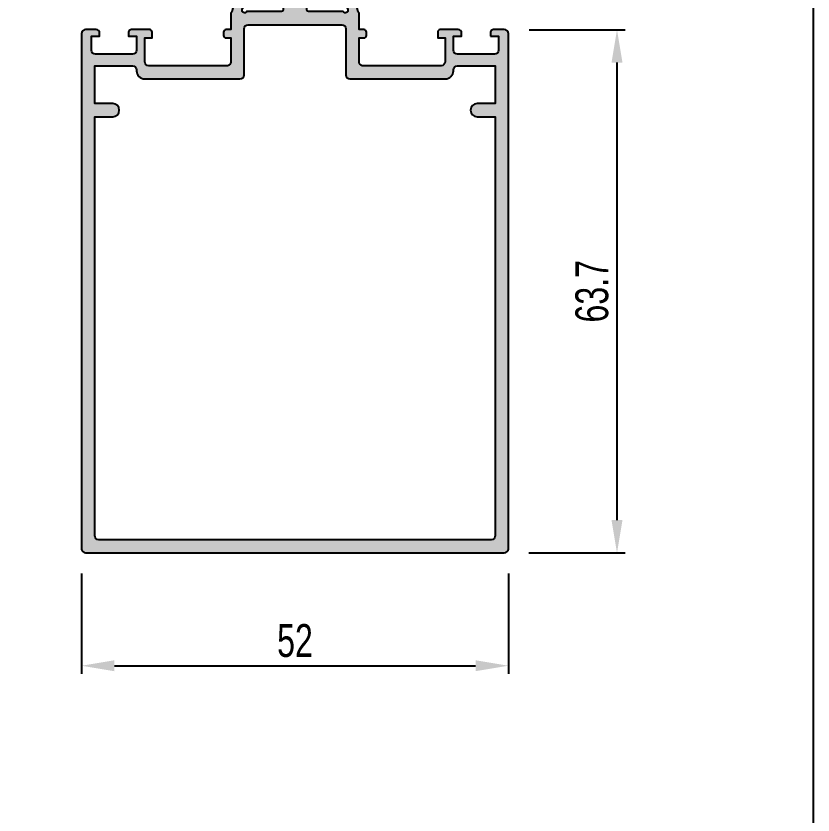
# Model space of a CAD drawing. Header units: millimetres. Extents: x -157 to 4988, y 4688 to 7765.
# Drawn here: x 3038.4 to 3135.5, y 5339.5 to 5436.7 of the extents above; entities that cross this region are included whole.
import ezdxf

# ---------------------------------------------------------------- set-up
doc = ezdxf.new("R2010")
doc.units = ezdxf.units.MM
doc.header["$LTSCALE"] = 0.2
for name, color, linetype in [('REYNAERS', 7, 'Continuous'), ('RI-DIMENSION', 7, 'Continuous'), ('RI-HATCH-P', 7, 'Continuous'), ('RI-PROFILE', 7, 'Continuous')]:
    doc.layers.add(name, color=color, linetype=linetype)
doc.styles.add('T7', font='arial.ttf', dxfattribs={"width": 0.7})
doc.dimstyles.new('SCHAAL1OP1', dxfattribs={"dimscale": 0, "dimtxt": 2, "dimasz": 2, "dimexe": 0.5, "dimexo": 1.5, "dimgap": 0.5, "dimtad": 1, "dimdec": 1, "dimzin": 9, "dimdsep": 46, "dimtxsty": 'T7', "dimcen": 2.5, "dimclrd": 256, "dimclre": 256, "dimclrt": 256, "dimadec": 1, "dimazin": 2, "dimtfac": 1, "dimtdec": 1, "dimtmove": 0, "dimatfit": 3, "dimfxl": 1, "dimtolj": 1, "dimtzin": 9, "dimlwd": -1, "dimlwe": -1, "dimarcsym": 0})

# ---------------------------------------------------------------- blocks, each defined once
blk = doc.blocks.new('4E30230')
at = {"layer": 'RI-PROFILE'}
for points in [[(49.8000003304284, 62.90000000000028), (50.8000003304284, 62.90000000000005), (50.80000033042704, 61.19999999999932, -0.414213562373095), (50.30000033042749, 60.69999999999955), (45.80000033042658, 60.70000000000165, -0.414213562373095), (45.30000033042658, 61.20000000000165), (45.3000003304284, 62.9000000000017), (46.3000003304284, 62.90000000000119), (46.30000033042982, 63.30000000000076, 0.4142135623738858), (45.90000033042922, 63.70000000000165), (43.70000033042846, 63.7000000000019, 0.4142135623731283), (43.40000033042843, 63.4000000000019), (43.40000033042843, 62.70000000000165), (44.3000003304284, 62.70000000000165), (44.3000003304284, 59.80000000000167, -0.414213562373095), (43.8000003304284, 59.30000000000167), (34.30050093612844, 59.29998174240167, -0.414214128278512), (33.80049997002838, 59.79998174240167), (33.80049997002838, 62.69998078140169), (34.40050054662844, 62.69998193460161, 0.4142129994460914), (34.70049997002842, 62.99998193460165), (34.70049997002836, 63.39998193460168, 0.4142141253001564), (34.40049939344247, 63.69998193460107), (33.80049997002838, 63.69998078140169), (33.80049997002838, 65.69983736559887, 0.2781517569669423), (33.69385137675089, 65.87671448357324), (33.3402748416613, 67.28871454108875, -0.2631925988207091), (33.38286406796514, 67.48096749848068), (33.79392858605364, 67.93779440077499, 0.1852564082011059), (33.84525686116488, 68.07157301722215), (33.84525686116443, 68.89590297111484, 0.479656328501481), (33.60196893837723, 69.09116217253862), (30.92267936913389, 68.49717797536286, 1.178331541218653), (31.06963414618552, 68.13088315390158), (32.35924475233809, 66.3558864311452, -0.08309359224723645), (32.38870230465567, 66.29680372163133), (32.43739139682224, 66.13754887702677, -0.8925341243882012), (31.89069234890319, 65.8998373656016), (27.65049997003862, 65.89983736560166, -0.4142135623728453), (27.45049997003863, 66.09983736560164), (27.45049997003858, 66.47335410652764, -0.1316524975874352), (27.47729488928169, 66.57335410652766), (28.30087538290252, 67.99983736560162, 0.9999999999999999), (28.30087538290252, 68.39983736560166), (26.67567091589791, 68.39983640474705, 0.1989122125308472), (26.32211782387782, 68.25338979374041), (26.14142152209141, 68.07269349031853, -0.4142135623731832), (25.85857880961683, 68.07269348903847), (25.67788331135233, 68.2533889856675, 0.1989125222284773), (25.32432962218587, 68.39983559347414), (23.69912494752532, 68.39983463261981, 0.9999999999999999), (23.69912494752532, 67.99983463261984), (24.52270544114614, 66.57335137354588, -0.131652497587463), (24.54950036038923, 66.47335137354585), (24.5495003603892, 66.09983463261986, -0.4142135623729286), (24.3495003603891, 65.89983463261981), (20.10930798152501, 65.8998373656016, -0.8925341243883819), (19.56260893360596, 66.13754887702672), (19.61129802577253, 66.29680372163133, -0.0830935922472367), (19.64075557809011, 66.35588643114514), (20.93036618424267, 68.13088315390166, 1.178331541218729), (21.0773209612943, 68.4971779753628), (18.39803139205097, 69.09116217253867, 0.4796563285015573), (18.15474346926376, 68.89590297111485), (18.15474346926331, 68.07157301722222, 0.1852564082010947), (18.20607174437455, 67.937794400775), (18.61713626246305, 67.48096749848068, -0.2631925988207091), (18.6597254887669, 67.28871454108875), (18.30614895367728, 65.87671448357315, 0.2781517569669114), (18.19950036039981, 65.69983736559894), (18.19950036039984, 63.69998078140171), (17.59950093698575, 63.69998193460111, 0.4142141253001564), (17.29950036039983, 63.3999819346017), (17.29950036039983, 62.99998193460166, 0.4142129994460913), (17.59949978379981, 62.69998193460165), (18.19950036039984, 62.69998078140171), (18.19950036039987, 59.79998174240168, -0.4142141282784975), (17.69949939429981, 59.29998174240168), (8.199999999999818, 59.30000000000169, -0.414213562373095), (7.699999999999818, 59.80000000000169), (7.699999999999818, 62.70000000000167), (8.599999999999824, 62.70000000000167), (8.599999999999824, 63.40000000000192, 0.4142135623731283), (8.29999999999979, 63.70000000000191), (6.099999999999, 63.70000000000167, 0.4142135623738857), (5.699999999998454, 63.30000000000078), (5.699999999999818, 62.9000000000012), (6.699999999999818, 62.90000000000171), (6.700000000001637, 61.20000000000167, -0.414213562373095), (6.200000000001637, 60.70000000000167), (1.700000000000728, 60.69999999999956, -0.414213562373095), (1.200000000001182, 61.19999999999933), (1.199999999999818, 62.90000000000006), (2.199999999999818, 62.90000000000029), (2.200000000000273, 63.29999999999947, 0.414213562373761), (1.799999999999727, 63.70000000000115), (0.4999999999995452, 63.6999999999999, 0.4142135623728286), (0, 63.1999999999999), (-1.4210854715202e-14, 0.5000000000000001, 0.414213562373095), (0.4999999999999858, 0), (51.50000033042822, 0, 0.414213562373095), (52.00000033042822, 0.5), (52.00000033042822, 63.19999999999989, 0.4142135623728286), (51.50000033042868, 63.69999999999989), (50.20000033042849, 63.70000000000114, 0.414213562373761), (49.80000033042795, 63.29999999999946)], [(48.20000033043077, 54.70000000000103, 0.9999999999999999), (48.20000033043077, 53.10000000000038), (50.40000033042826, 53.10000000000035), (50.40000033042823, 2.099999999999994, -0.414213562373095), (49.90000033042823, 1.599999999999994), (2.09999999999998, 1.599999999999994, -0.414213562373095), (1.59999999999998, 2.099999999999994), (1.600000000000023, 53.10000000000065), (3.799999999997652, 53.10000000000065, 0.9999999999999999), (3.799999999997652, 54.7000000000011), (1.599999999997891, 54.7000000000011), (1.599999999997891, 59.30000000000106), (6.199999999997885, 59.30000000000106, -0.414213562373095), (6.699999999997885, 58.80000000000106), (6.699999999997885, 58.7000000000011, 0.414213562373095), (7.699999999997885, 57.7000000000011), (19.2995003603979, 57.7000000000011, 0.414213562373095), (19.7995003603979, 58.2000000000011), (19.7995003603979, 63.80000000000112, -0.414213562373095), (20.2995003603979, 64.30000000000112), (26.00000016521412, 64.30000000000112), (31.70049997003035, 64.30000000000112, -0.414213562373095), (32.20049997003035, 63.80000000000112), (32.20049997003035, 58.2000000000011, 0.414213562373095), (32.70049997003035, 57.7000000000011), (44.30000033043034, 57.70000000000108, 0.414213562373095), (45.30000033043034, 58.70000000000108), (45.30000033043034, 58.80000000000105, -0.414213562373095), (45.80000033043034, 59.30000000000105), (50.40000033043036, 59.30000000000105), (50.40000033043036, 54.70000000000108)]]:
    blk.add_lwpolyline(points, format="xyb", close=True, dxfattribs=at)
blk = doc.blocks.new('4030230B')
blk.add_blockref('4E30230', (0, 0))
blk = doc.blocks.new('4030230')
at = {"layer": 'RI-HATCH-P'}
h = blk.add_hatch(color=256, dxfattribs=at)
h.dxf.hatch_style = 1
edge = h.paths.add_edge_path()
edge.add_line((26.32212461416034, 103.5468344588133), (26.14142877430933, 103.7275303002997))
edge.add_arc((26.00000741743204, 103.5861089447024), 0.1999999999999895, 44.99999974071464, 134.9999997407261)
edge.add_line((25.8585860618347, 103.7275303015797), (25.6778901016352, 103.5468343430156))
edge.add_arc((25.32433671264184, 103.9003877352088), 0.500000000000004, 270.0000047740572, 314.9999997407227, ccw=False)
edge.add_line((25.32433675430335, 103.4003877352088), (23.69913000942879, 103.4003881500158))
edge.add_arc((23.69913000942879, 103.6003881500158), 0.2000000000000171, 90, 270, ccw=False)
edge.add_line((23.69913000942879, 103.8003881500158), (24.52271050304961, 105.2268714090898))
edge.add_arc((24.34950542229274, 105.3268714090898), 0.1999999999999911, 329.9999999999957, 360.000000000004)
edge.add_line((24.54950542229273, 105.3268714090898), (24.5495054222927, 105.7003881500158))
edge.add_arc((24.34950542229262, 105.7003881500158), 0.2000000000000739, 1.221332997681539e-11, 89.99999999999186)
edge.add_line((24.34950542229265, 105.9003881500158), (20.10931304342219, 105.9003844350771))
edge.add_arc((19.84950555371134, 105.7503842074489), 0.2999999999972757, 30.00005019951418, 197.0000501982032)
edge.add_line((19.56261420377129, 105.6626724446804), (19.61130343546509, 105.5034176427336))
edge.add_arc((19.80256433542655, 105.5618921512463), 0.19999999999969, 197.0000501982079, 216.0000501982447)
edge.add_line((19.6407610395465, 105.4443349590281), (20.93037320081876, 103.6693393661333))
edge.add_arc((21.0340402049344, 103.4983038369153), 0.1999999999929957, -77.49994980211483, 121.22063409598621, ccw=False)
edge.add_line((21.07732829879066, 103.3030446734235), (18.39803924995314, 102.7090581288526))
edge.add_arc((18.35475115609424, 102.9043172923513), 0.200000000000364, 180.0000501982518, 282.5000501981928, ccw=False)
edge.add_line((18.15475115609397, 102.9043171171263), (18.15475043387735, 103.7286470710186))
edge.add_arc((18.354750433877, 103.7286472462436), 0.1999999999997243, 138.0183604545778, 180.000050198264, ccw=False)
edge.add_line((18.20607859178168, 103.8624257324358), (18.6171427096323, 104.3192529948742))
edge.add_arc((18.46847086753709, 104.4530314810663), 0.1999999999995926, 318.0183604545712, 377.000050198318)
edge.add_line((18.65973176749836, 104.5115059895794), (18.34949989805827, 105.7504054789052))
edge.add_line((18.34949989805827, 105.7504054789052), (18.34949989805855, 107.2))
edge.add_arc((18.14949989805856, 107.2000000000001), 0.1999999999999886, 359.9999999999837, 450.0000000000163)
edge.add_line((18.14949989805851, 107.4000000000001), (15.00000050565521, 107.4000000000001))
edge.add_line((15.00000050565521, 107.4000000000001), (15.00000050565521, 105.999995958814))
edge.add_arc((14.80000050565511, 105.9999959588141), 0.2000000000001023, 239.9999999999742, 359.99999999996334, ccw=False)
edge.add_line((14.70000050565497, 105.8267908780572), (13.75000050565509, 106.3752736337873))
edge.add_arc((14.00000050565518, 106.8082863356794), 0.4999999999999606, 179.9999999999967, 239.9999999999861, ccw=False)
edge.add_line((13.50000050565521, 106.8082863356794), (13.50000050565521, 109.7917096231345))
edge.add_arc((14.00000050565515, 109.7917096231343), 0.4999999999999432, 119.9999999999965, 179.9999999999837, ccw=False)
edge.add_line((13.75000050565521, 110.2247223250265), (14.70000050565497, 110.7732050807568))
edge.add_arc((14.80000050565508, 110.5999999999998), 0.2000000000001516, 2.029310053330846e-11, 120.00000000001069, ccw=False)
edge.add_line((15.00000050565521, 110.5999999999999), (15.00000050565521, 109.1999999999998))
edge.add_line((15.00000050565521, 109.1999999999998), (18.50000050565521, 109.1999999999998))
edge.add_line((18.50000050565521, 109.1999999999998), (18.50000050565521, 117.4803847577296))
edge.add_line((18.50000050565521, 117.4803847577296), (18.80000050565539, 118))
edge.add_line((18.80000050565539, 118), (18.50000050565521, 118.5196152422704))
edge.add_line((18.50000050565521, 118.5196152422704), (18.50000050565521, 127.1999999999998))
edge.add_line((18.50000050565521, 127.1999999999998), (15.00000050565521, 127.1999999999998))
edge.add_line((15.00000050565521, 127.1999999999998), (15.00000050565521, 124.986335457329))
edge.add_line((15.00000050565521, 124.986335457329), (14.33002042115439, 124.8068148347419))
edge.add_arc((14.27825661213404, 124.9999999999995), 0.1999999999997548, 239.9999999997909, 284.9999999999711, ccw=False)
edge.add_line((14.17825661213354, 124.8267949192432), (13.75000050565509, 125.0740486976005))
edge.add_arc((14.00000050565515, 125.5070613994926), 0.4999999999999956, 180.0000000000032, 239.9999999999922, ccw=False)
edge.add_line((13.50000050565515, 125.5070613994926), (13.50000050565521, 128.5))
edge.add_arc((14.00000050565521, 128.5), 0.5, 90, 180, ccw=False)
edge.add_line((14.00000050565521, 129), (38.00000050565566, 129))
edge.add_arc((38.00000050565566, 128.5), 0.5, 0, 90, ccw=False)
edge.add_line((38.50000050565566, 128.5), (38.50000050565566, 125.5070613994926))
edge.add_arc((38.00000050565569, 125.5070613994926), 0.4999999999999716, -60.000000000016826, 0, ccw=False)
edge.add_line((38.25000050565555, 125.0740486976003), (37.82174439917711, 124.8267949192427))
edge.add_arc((37.72174439917714, 124.9999999999996), 0.1999999999999698, 254.999999999935, 299.9999999999937, ccw=False)
edge.add_line((37.66998059015643, 124.8068148347419), (37.00000050565566, 124.986335457329))
edge.add_line((37.00000050565566, 124.986335457329), (37.00000050565566, 127.1999999999998))
edge.add_line((37.00000050565566, 127.1999999999998), (33.50000050565566, 127.1999999999998))
edge.add_line((33.50000050565566, 127.1999999999998), (33.50000050565521, 118.5196152422704))
edge.add_line((33.50000050565521, 118.5196152422704), (33.20000050565503, 118))
edge.add_line((33.20000050565503, 118), (33.50000050565521, 117.4803847577296))
edge.add_line((33.50000050565521, 117.4803847577296), (33.50000050565521, 109.1999999999998))
edge.add_line((33.50000050565521, 109.1999999999998), (37.00000050565566, 109.1999999999998))
edge.add_line((37.00000050565566, 109.1999999999998), (37.00000050565566, 110.5999999999999))
edge.add_arc((37.20000050565568, 110.5999999999999), 0.2000000000000171, 60.0000000000195, 180.0000000000041, ccw=False)
edge.add_line((37.30000050565562, 110.7732050807568), (38.25000050565566, 110.2247223250265))
edge.add_arc((38.00000050565572, 109.7917096231343), 0.4999999999999388, 1.63140612130519e-11, 60.000000000003524, ccw=False)
edge.add_line((38.50000050565566, 109.7917096231345), (38.50000050565566, 106.8082863356794))
edge.add_arc((38.00000050565566, 106.8082863356795), 0.5, 300.0000000000078, 359.99999999999676, ccw=False)
edge.add_line((38.25000050565572, 106.3752736337873), (37.30000050565562, 105.8267908780572))
edge.add_arc((37.20000050565565, 105.999995958814), 0.1999999999999452, 180.0000000000081, 299.9999999999978, ccw=False)
edge.add_line((37.00000050565572, 105.999995958814), (37.00000050565566, 107.4000000000001))
edge.add_line((37.00000050565566, 107.4000000000001), (33.85050111325253, 107.4000000000001))
edge.add_arc((33.85050111325253, 107.2), 0.2000000000000455, 90, 180.0000000000326)
edge.add_line((33.65050111325249, 107.1999999999999), (33.65050111325277, 105.7503765156719))
edge.add_line((33.65050111325277, 105.7503765156719), (33.34028112039934, 104.5115152424775))
edge.add_arc((33.53154212282297, 104.4530410691016), 0.2000000000002038, 163.0000501983329, 221.9817399419245)
edge.add_line((33.38287051514081, 104.3192623223991), (33.793935433467, 103.8624357802491))
edge.add_arc((33.64526382578526, 103.7286570335466), 0.1999999999999201, 5.019837402642224e-05, 41.981739942018294, ccw=False)
edge.add_line((33.84526382578511, 103.728657208772), (33.84526454800127, 102.9043272548797))
edge.add_arc((33.64526454800148, 102.9043270796546), 0.1999999999998665, -102.49994980162359, 5.0198296605685755e-05, ccw=False)
edge.add_line((33.60197679628575, 102.7090678403051), (30.92268670663864, 103.3030496900864))
edge.add_arc((30.96597445835172, 103.4983089294296), 0.1999999999932027, 58.779466300659806, 257.5000501987297, ccw=False)
edge.add_line((31.06964116276995, 103.6693446402983), (32.35925021380186, 105.444342492915))
edge.add_arc((32.19744671193234, 105.5618994016132), 0.1999999999997898, 324.0000501983066, 343.0000501983011)
edge.add_line((32.38870771435555, 105.5034252282373), (32.43739666699483, 105.6626801154996))
edge.add_arc((32.15050516336066, 105.7503913755651), 0.2999999999995771, 343.0000501979526, 510.0000501967972)
edge.add_line((31.89069741081087, 105.9003911479475), (27.65050503194274, 105.9003874329978))
edge.add_arc((27.6505050319428, 105.7003874329978), 0.2000000000000739, 90.00000000001629, 179.9999999999878)
edge.add_line((27.45050503194273, 105.7003874329978), (27.4505050319427, 105.3268706920718))
edge.add_arc((27.65050503194263, 105.3268706920717), 0.1999999999999318, 179.9999999999796, 209.9999999999943)
edge.add_line((27.47729995118578, 105.2268706920718), (28.30088044480661, 103.8003874329978))
edge.add_arc((28.30088044480661, 103.6003874329978), 0.2000000000000171, -90, 90, ccw=False)
edge.add_line((28.30088044480661, 103.4003874329978), (26.6756780480151, 103.4003878478065))
edge.add_arc((26.67567800635368, 103.9003878478066), 0.5000000000000443, 224.9999997407054, 270.0000047740474, ccw=False)
h.paths.add_polyline_path([(20.10000050566086, 115.9999999999998), (20.10000050565515, 109.4999999999991), (20.20000050565514, 109.4999999999991), (20.20000050565508, 107.4999999999991), (31.80000050565548, 107.500000000005), (31.80000050565553, 109.4999999999991), (31.9000005056553, 109.4999999999991), (31.9000005056553, 115.9999999999998), (31.80000050565548, 115.9999999999998), (31.80000050565548, 119.9999999999999), (31.90000050565527, 119.9999999999999), (31.90000050565533, 125.4000000000083), (31.80000050565548, 125.4000000000083), (31.80000050565553, 127.4000000000024), (20.20000050565511, 127.4000000000024), (20.20000050565505, 125.4000000000083), (20.10000050565506, 125.4000000000083), (20.10000050565884, 119.9999999999999), (20.20000050565488, 119.9999999999999), (20.20000050565508, 115.9999999999998)], flags=16)
edge = h.paths.add_edge_path(flags=16)
edge.add_arc((48.20000033043078, 53.9000000000007), 0.800000000000324, 90, 270)
edge.add_line((48.20000033043078, 53.10000000000038), (50.40000033042827, 53.10000000000035))
edge.add_line((50.40000033042827, 53.10000000000035), (50.40000033042821, 2.099999999999994))
edge.add_arc((49.90000033042821, 2.099999999999994), 0.5, -90, 0, ccw=False)
edge.add_line((49.90000033042821, 1.599999999999994), (2.099999999999966, 1.599999999999994))
edge.add_arc((2.099999999999966, 2.099999999999994), 0.5, 180, 270, ccw=False)
edge.add_line((1.599999999999966, 2.099999999999994), (1.600000000000023, 53.10000000000065))
edge.add_line((1.600000000000023, 53.10000000000065), (3.799999999997652, 53.10000000000065))
edge.add_arc((3.799999999997652, 53.90000000000087), 0.8000000000002245, 270, 450)
edge.add_line((3.799999999997652, 54.7000000000011), (1.599999999997891, 54.7000000000011))
edge.add_line((1.599999999997891, 54.7000000000011), (1.599999999997891, 59.30000000000106))
edge.add_line((1.599999999997891, 59.30000000000106), (6.199999999997885, 59.30000000000106))
edge.add_arc((6.199999999997885, 58.80000000000106), 0.5, 0, 90, ccw=False)
edge.add_line((6.699999999997885, 58.80000000000106), (6.699999999997885, 58.7000000000011))
edge.add_arc((7.699999999997885, 58.7000000000011), 1, 180, 270)
edge.add_line((7.699999999997885, 57.7000000000011), (19.2995003603979, 57.7000000000011))
edge.add_arc((19.2995003603979, 58.2000000000011), 0.5, 270, 360)
edge.add_line((19.7995003603979, 58.2000000000011), (19.7995003603979, 63.80000000000112))
edge.add_arc((20.2995003603979, 63.80000000000112), 0.5, 90, 180, ccw=False)
edge.add_line((20.2995003603979, 64.30000000000112), (26.00000016521412, 64.30000000000112))
edge.add_line((26.00000016521412, 64.30000000000112), (31.70049997003036, 64.30000000000112))
edge.add_arc((31.70049997003036, 63.80000000000112), 0.5, 0, 90, ccw=False)
edge.add_line((32.20049997003036, 63.80000000000112), (32.20049997003036, 58.2000000000011))
edge.add_arc((32.70049997003036, 58.2000000000011), 0.5, 180, 270)
edge.add_line((32.70049997003036, 57.7000000000011), (44.30000033043035, 57.70000000000108))
edge.add_arc((44.30000033043035, 58.70000000000108), 1, 270, 360)
edge.add_line((45.30000033043035, 58.70000000000108), (45.30000033043035, 58.80000000000105))
edge.add_arc((45.80000033043035, 58.80000000000105), 0.5, 90, 180, ccw=False)
edge.add_line((45.80000033043035, 59.30000000000105), (50.40000033043037, 59.30000000000105))
edge.add_line((50.40000033043037, 59.30000000000105), (50.40000033043037, 54.70000000000108))
edge.add_line((50.40000033043037, 54.70000000000108), (48.20000033043078, 54.70000000000103))
edge = h.paths.add_edge_path()
edge.add_line((49.80000033042842, 62.90000000000028), (50.80000033042842, 62.90000000000005))
edge.add_line((50.80000033042842, 62.90000000000005), (50.80000033042705, 61.19999999999932))
edge.add_arc((50.30000033042739, 61.19999999999921), 0.4999999999996589, -89.99999999998698, 1.3017142919125035e-11, ccw=False)
edge.add_line((50.30000033042751, 60.69999999999955), (45.8000003304266, 60.70000000000165))
edge.add_arc((45.8000003304266, 61.20000000000165), 0.5, 180, 270, ccw=False)
edge.add_line((45.3000003304266, 61.20000000000165), (45.30000033042842, 62.9000000000017))
edge.add_line((45.30000033042842, 62.9000000000017), (46.30000033042842, 62.90000000000119))
edge.add_line((46.30000033042842, 62.90000000000119), (46.30000033042984, 63.30000000000076))
edge.add_arc((45.90000033042963, 63.30000000000145), 0.4000000000002046, 359.9999999999023, 450.000000000057)
edge.add_line((45.90000033042924, 63.70000000000165), (43.70000033042845, 63.7000000000019))
edge.add_arc((43.70000033042842, 63.40000000000191), 0.2999999999999901, 89.99999999999457, 180.0000000000013)
edge.add_line((43.40000033042844, 63.4000000000019), (43.40000033042844, 62.70000000000165))
edge.add_line((43.40000033042844, 62.70000000000165), (44.30000033042842, 62.70000000000165))
edge.add_line((44.30000033042842, 62.70000000000165), (44.30000033042842, 59.80000000000167))
edge.add_arc((43.80000033042842, 59.80000000000167), 0.5, -90, 0, ccw=False)
edge.add_line((43.80000033042842, 59.30000000000167), (34.30050093612846, 59.29998174240167))
edge.add_arc((34.30049997004849, 59.79998174242084), 0.5000000000201037, 180.0000000021968, 270.0001107046095, ccw=False)
edge.add_line((33.8004999700284, 59.79998174240167), (33.8004999700284, 62.69998078140169))
edge.add_line((33.8004999700284, 62.69998078140169), (34.40050054662845, 62.69998193460161))
edge.add_arc((34.40049997003513, 62.99998193459435), 0.2999999999932966, 270.0001101212129, 360.0000000013937)
edge.add_line((34.70049997002843, 62.99998193460165), (34.70049997002837, 63.39998193460168))
edge.add_arc((34.40049997002839, 63.39998193460163), 0.2999999999999829, 9.499256648638244e-12, 90.00011011979618)
edge.add_line((34.40049939344249, 63.69998193460107), (33.8004999700284, 63.69998078140169))
edge.add_line((33.8004999700284, 63.69998078140169), (33.8004999700284, 65.69983736559887))
edge.add_arc((33.60049997002847, 65.69983736559888), 0.1999999999999318, 359.999999999996, 422.1760063628339)
edge.add_line((33.6938513767509, 65.87671448357324), (33.34027484166131, 67.28871454108875))
edge.add_arc((33.53153579285419, 67.34718888203318), 0.2000000000002201, 138.0183102563433, 196.9999999999451, ccw=False)
edge.add_line((33.38286406796516, 67.48096749848068), (33.79392858605365, 67.93779440077499))
edge.add_arc((33.64525686116505, 68.0715730172224), 0.1999999999998412, 318.0183102562798, 359.9999999999267)
edge.add_line((33.8452568611649, 68.07157301722215), (33.84525686116444, 68.89590297111484))
edge.add_arc((33.64525686116463, 68.89590297111477), 0.1999999999998181, 2.035554996138502e-11, 102.4999999999426)
edge.add_line((33.60196893837724, 69.09116217253862), (30.9226793691339, 68.49717797536286))
edge.add_arc((30.96596729191856, 68.30191877394515), 0.1999999999932334, 102.4999999995601, 301.2205838976388)
edge.add_line((31.06963414618554, 68.13088315390158), (32.3592447523381, 66.3558864311452))
edge.add_arc((32.19744135346338, 66.23832938068686), 0.199999999999689, 17.000000000004377, 36.000000000006594, ccw=False)
edge.add_line((32.38870230465568, 66.29680372163133), (32.43739139682225, 66.13754887702677))
edge.add_arc((32.15049997003425, 66.04983736560828), 0.29999999999962, -149.99999999848512, 17.000000000355612, ccw=False)
edge.add_line((31.8906923489032, 65.8998373656016), (27.65049997003862, 65.89983736560166))
edge.add_arc((27.65049997003871, 66.09983736560173), 0.2000000000000739, 180.0000000000244, 269.99999999997556, ccw=False)
edge.add_line((27.45049997003863, 66.09983736560164), (27.45049997003858, 66.47335410652764))
edge.add_arc((27.65049997003857, 66.47335410652765), 0.1999999999999886, 149.9999999999957, 180.0000000000041, ccw=False)
edge.add_line((27.47729488928169, 66.57335410652766), (28.30087538290252, 67.99983736560162))
edge.add_arc((28.30087538290252, 68.19983736560164), 0.2000000000000171, 270, 450)
edge.add_line((28.30087538290252, 68.39983736560166), (26.67567091589791, 68.39983640474705))
edge.add_arc((26.67567121607109, 67.8998364047471), 0.5000000000000332, 90.00003439731314, 135.0000002592888)
edge.add_line((26.32211782387782, 68.25338979374041), (26.14142152209141, 68.07269349031853))
edge.add_arc((26.00000016521409, 68.21411484591574), 0.1999999999999393, 225.000000259294, 315.00000025931126, ccw=False)
edge.add_line((25.85857880961683, 68.07269348903847), (25.67788331135233, 68.2533889856675))
edge.add_arc((25.32432992235906, 67.89983559347425), 0.499999999999984, 45.00000025928882, 90.00003439731314)
edge.add_line((25.32432962218587, 68.39983559347414), (23.69912494752532, 68.39983463261981))
edge.add_arc((23.69912494752532, 68.19983463261983), 0.1999999999999886, 90, 270)
edge.add_line((23.69912494752532, 67.99983463261984), (24.52270544114614, 66.57335137354588))
edge.add_arc((24.3495003603893, 66.47335137354594), 0.199999999999931, -2.4385826691286638e-11, 29.999999999990678, ccw=False)
edge.add_line((24.54950036038923, 66.47335137354585), (24.5495003603892, 66.09983463261986))
edge.add_arc((24.34950036038907, 66.09983463261995), 0.2000000000001307, 270.00000000000813, 359.99999999997556, ccw=False)
edge.add_line((24.3495003603891, 65.89983463261981), (20.10930798152501, 65.8998373656016))
edge.add_arc((19.84950036039393, 66.0498373656082), 0.2999999999996126, 162.9999999996377, 329.9999999985019, ccw=False)
edge.add_line((19.56260893360596, 66.13754887702672), (19.61129802577253, 66.29680372163133))
edge.add_arc((19.80255897696466, 66.23832938068684), 0.1999999999995342, 143.9999999999712, 162.9999999999735, ccw=False)
edge.add_line((19.64075557809011, 66.35588643114514), (20.93036618424267, 68.13088315390166))
edge.add_arc((21.03403303850965, 68.30191877394515), 0.1999999999931728, 238.7794161023485, 437.5000000004363)
edge.add_line((21.0773209612943, 68.4971779753628), (18.39803139205097, 69.09116217253867))
edge.add_arc((18.35474346926358, 68.89590297111482), 0.1999999999998175, 77.5000000000574, 179.9999999999919)
edge.add_line((18.15474346926376, 68.89590297111485), (18.15474346926331, 68.07157301722222))
edge.add_arc((18.35474346926324, 68.07157301722246), 0.1999999999999318, 180.0000000000692, 221.981689743713)
edge.add_line((18.20607174437455, 67.937794400775), (18.61713626246305, 67.48096749848068))
edge.add_arc((18.46846453757402, 67.34718888203318), 0.2000000000002152, -16.99999999994509, 41.981689743656716, ccw=False)
edge.add_line((18.6597254887669, 67.28871454108875), (18.30614895367728, 65.87671448357315))
edge.add_arc((18.39950036039963, 65.69983736559888), 0.1999999999998141, 117.8239936371559, 179.9999999999837)
edge.add_line((18.19950036039981, 65.69983736559894), (18.19950036039984, 63.69998078140171))
edge.add_line((18.19950036039984, 63.69998078140171), (17.59950093698575, 63.69998193460111))
edge.add_arc((17.59950036039984, 63.39998193460165), 0.3000000000000184, 89.99988988020385, 179.9999999999905)
edge.add_line((17.29950036039983, 63.3999819346017), (17.29950036039983, 62.99998193460166))
edge.add_arc((17.59950036039311, 62.99998193459438), 0.2999999999932754, 179.999999998609, 269.9998898787925)
edge.add_line((17.59949978379981, 62.69998193460165), (18.19950036039984, 62.69998078140171))
edge.add_line((18.19950036039984, 62.69998078140171), (18.19950036039987, 59.79998174240168))
edge.add_arc((17.69950036037974, 59.79998174242087), 0.5000000000201226, 269.9998892953938, 359.9999999978016, ccw=False)
edge.add_line((17.69949939429981, 59.29998174240168), (8.199999999999818, 59.30000000000169))
edge.add_arc((8.199999999999818, 59.80000000000169), 0.5, 180, 270, ccw=False)
edge.add_line((7.699999999999818, 59.80000000000169), (7.699999999999818, 62.70000000000167))
edge.add_line((7.699999999999818, 62.70000000000167), (8.599999999999824, 62.70000000000167))
edge.add_line((8.599999999999824, 62.70000000000167), (8.599999999999824, 63.40000000000192))
edge.add_arc((8.29999999999984, 63.40000000000191), 0.2999999999999829, 1.357036664091178e-12, 90.00000000001086)
edge.add_line((8.299999999999784, 63.70000000000191), (6.099999999999, 63.70000000000167))
edge.add_arc((6.09999999999863, 63.30000000000149), 0.4000000000001762, 89.99999999994708, 180.0000000001018)
edge.add_line((5.699999999998454, 63.30000000000078), (5.699999999999818, 62.9000000000012))
edge.add_line((5.699999999999818, 62.9000000000012), (6.699999999999818, 62.90000000000171))
edge.add_line((6.699999999999818, 62.90000000000171), (6.700000000001637, 61.20000000000167))
edge.add_arc((6.200000000001637, 61.20000000000167), 0.5, -90, 0, ccw=False)
edge.add_line((6.200000000001637, 60.70000000000167), (1.700000000000728, 60.69999999999956))
edge.add_arc((1.700000000000841, 61.19999999999922), 0.4999999999996589, 179.999999999987, 269.999999999987, ccw=False)
edge.add_line((1.200000000001182, 61.19999999999933), (1.199999999999818, 62.90000000000006))
edge.add_line((1.199999999999818, 62.90000000000006), (2.199999999999818, 62.90000000000029))
edge.add_line((2.199999999999818, 62.90000000000029), (2.200000000000273, 63.29999999999947))
edge.add_arc((1.799999999999613, 63.30000000000049), 0.4000000000006594, 359.9999999998535, 449.9999999999837)
edge.add_line((1.799999999999727, 63.70000000000115), (0.4999999999995453, 63.6999999999999))
edge.add_arc((0.5, 63.1999999999999), 0.5, 90.00000000005213, 180)
edge.add_line((0, 63.1999999999999), (0, 0.5))
edge.add_arc((0.5, 0.5), 0.5, 180, 270)
edge.add_line((0.5, 0), (51.50000033042824, 0))
edge.add_arc((51.50000033042824, 0.5), 0.5, 270, 360)
edge.add_line((52.00000033042824, 0.5), (52.00000033042824, 63.19999999999989))
edge.add_arc((51.50000033042824, 63.19999999999989), 0.5, 0, 89.99999999994789)
edge.add_line((51.50000033042869, 63.69999999999989), (50.20000033042851, 63.70000000000114))
edge.add_arc((50.20000033042862, 63.30000000000048), 0.4000000000006594, 90.00000000001629, 180.0000000001466)
edge.add_line((49.80000033042796, 63.29999999999946), (49.80000033042842, 62.90000000000028))
blk.add_blockref('4030230B', (0, 0))
blk = doc.blocks.new('*D75')
at = {"layer": 'Defpoints', "color": 0, "transparency": 16777216}
for p in [(3046.372830239858, 5371.871589683258), (3098.372830570286, 5371.871589683258), (3098.372830570286, 5357.629524057848)]:
    blk.add_point(p, dxfattribs=at)
at = {"layer": 'RI-DIMENSION', "color": 7, "transparency": 16777216}
for p, q in [((3046.372830239858, 5368.871589683258), (3046.372830239858, 5356.629524057848)), ((3098.372830570286, 5368.871589683258), (3098.372830570286, 5356.629524057848)), ((3050.372830239858, 5357.629524057848), (3094.372830570286, 5357.629524057848))]:
    blk.add_line(p, q, dxfattribs=at)
for points in [[(3050.372830239858, 5358.296190724515), (3050.372830239858, 5356.962857391181), (3046.372830239858, 5357.629524057848)], [(3094.372830570286, 5358.296190724515), (3094.372830570286, 5356.962857391181), (3098.372830570286, 5357.629524057848)]]:
    blk.add_solid(points, dxfattribs=at)
at = {"layer": 'RI-DIMENSION', "transparency": 16777216, "insert": (3072.372830405072, 5360.671816008735), "char_height": 4, "attachment_point": 5, "style": 'T7'}
blk.add_mtext('\\A1;52', dxfattribs=at)
blk = doc.blocks.new('*D76')
at = {"layer": 'Defpoints', "color": 0, "transparency": 16777216}
for p in [(3097.917612431748, 5435.069580230243), (3097.872830570288, 5371.37158968326), (3111.60271294569, 5371.37158968326)]:
    blk.add_point(p, dxfattribs=at)
at = {"layer": 'RI-DIMENSION', "color": 7, "transparency": 16777216}
for p, q in [((3100.917612431748, 5435.069580230243), (3112.60271294569, 5435.069580230243)), ((3111.60271294569, 5431.069580230243), (3111.60271294569, 5375.37158968326)), ((3100.872830570288, 5371.37158968326), (3112.60271294569, 5371.37158968326))]:
    blk.add_line(p, q, dxfattribs=at)
for points in [[(3110.936046279024, 5431.069580230243), (3112.269379612357, 5431.069580230243), (3111.60271294569, 5435.069580230243)], [(3110.936046279024, 5375.37158968326), (3112.269379612357, 5375.37158968326), (3111.60271294569, 5371.37158968326)]]:
    blk.add_solid(points, dxfattribs=at)
at = {"layer": 'RI-DIMENSION', "transparency": 16777216, "insert": (3108.559056738324, 5403.220584956749), "char_height": 4, "attachment_point": 5, "rotation": 90, "style": 'T7'}
blk.add_mtext('\\A1;63.7', dxfattribs=at)

msp = doc.modelspace()

# ---------------------------------------------------------------- linework, layer by layer
at = {"layer": 'RI-DIMENSION', "color": 7, "flags": 128}
msp.add_lwpolyline([(2747.087537608271, 5530.936724856712), (3135.483378071111, 5530.936724856712), (3135.483378071111, 5308.867003845954), (2747.087537608271, 5308.867003845954)], close=True, dxfattribs=at)

# ---------------------------------------------------------------- block references
at = {"layer": 'REYNAERS'}
msp.add_blockref('4030230', (3046.372830239858, 5371.371589683258), dxfattribs=at)

# ---------------------------------------------------------------- dimensions: what is measured, and where the dimension line sits
at = {"layer": 'RI-DIMENSION', "color": 7}
dim = msp.add_linear_dim(base=(3111.60271294569, 5371.37158968326), p1=(3097.917612431746, 5435.069580230241), p2=(3097.872830570286, 5371.371589683258), angle=90, dimstyle='SCHAAL1OP1', override={"dimscale": 2, "dimclrd": 7, "dimclre": 7}, dxfattribs=at)
dim.commit()
dim.dimension.update_dxf_attribs({"geometry": '*D76', "text_midpoint": (3108.559056738324, 5403.220584956749)})
dim = msp.add_linear_dim(base=(3098.372830570286, 5357.629524057848), p1=(3046.372830239858, 5371.871589683258), p2=(3098.372830570286, 5371.871589683258), dimstyle='SCHAAL1OP1', override={"dimscale": 2, "dimclrd": 7, "dimclre": 7}, dxfattribs=at)
dim.commit()
dim.dimension.update_dxf_attribs({"geometry": '*D75', "text_midpoint": (3072.372830405072, 5360.671816008735)})

doc.saveas('drawing.dxf')
